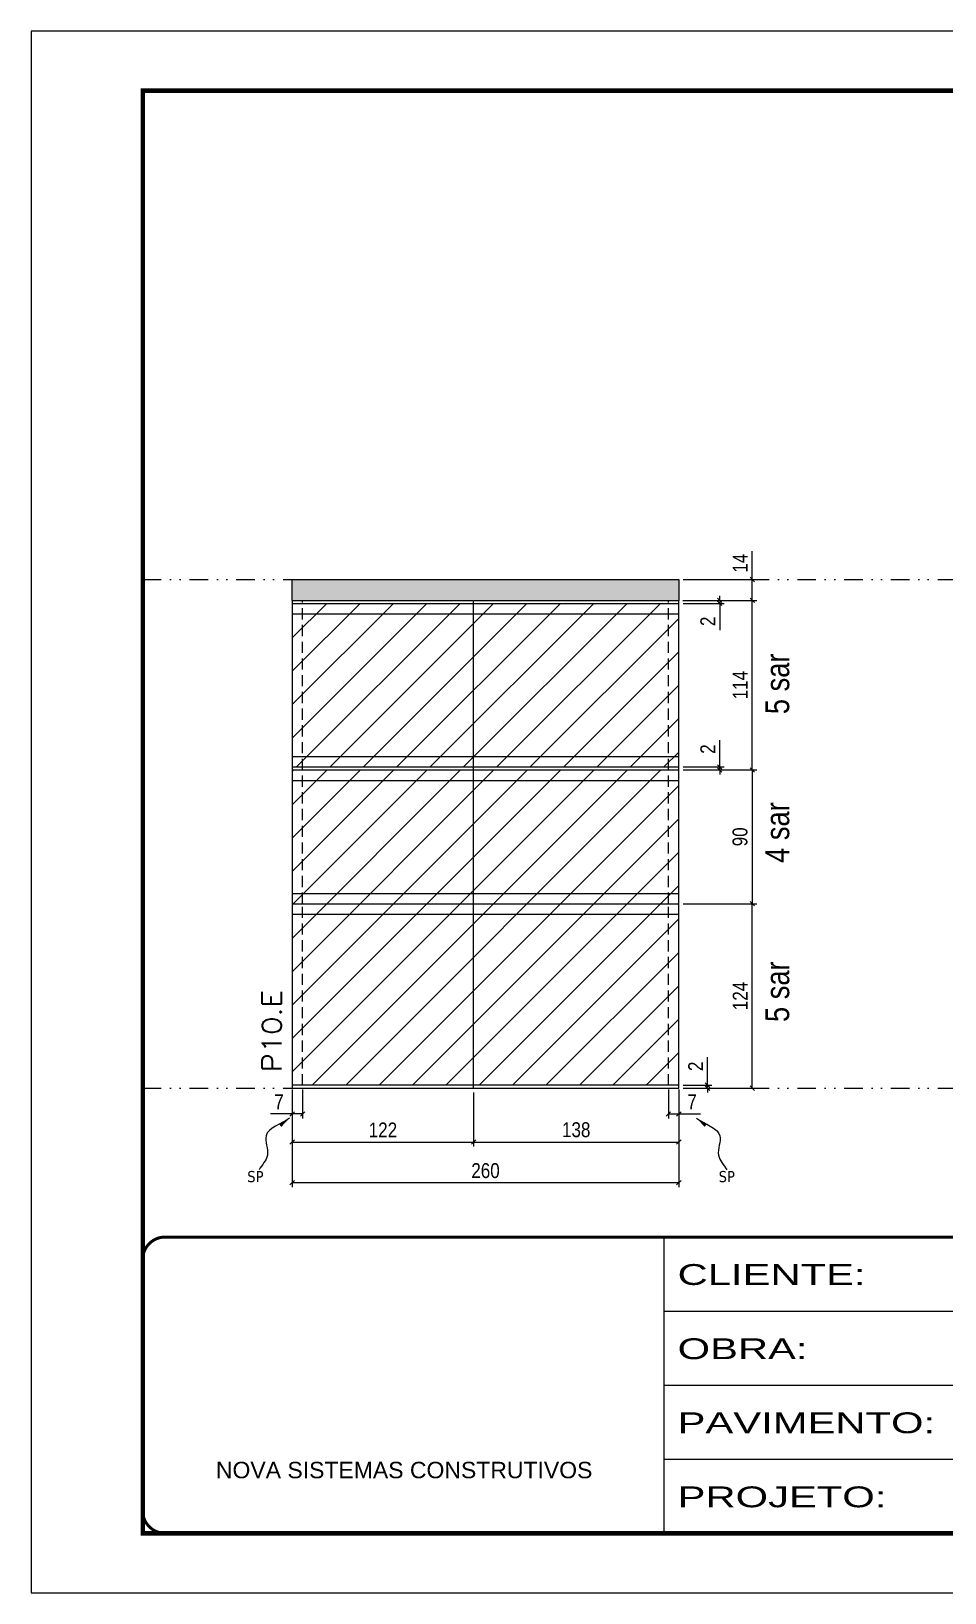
# Model space of a CAD drawing. Extents: x 14400 to 27878, y -21631 to 6985.
# Drawn here: x 14413 to 15028, y -2105 to -1055 of the extents above; entities that cross this region are included whole.
import ezdxf

# ---------------------------------------------------------------- set-up
doc = ezdxf.new("R2010")
doc.units = 0
for name, pattern in [('CONTINUO', [0]), ('DASHED', [0.75, 0.5, -0.25]), ('DIVIDE2', [0.625, 0.25, -0.125, 0, -0.125, 0, -0.125]), ('HIDDEN', [0.375, 0.25, -0.125])]:
    doc.linetypes.add(name, pattern=pattern)
for name, color, linetype in [('COTA', 241, 'Continuous'), ('NOMENCLATURA', 7, 'Continuous'), ('Nível', 160, 'Continuous'), ('Painéis', 200, 'Continuous'), ('SARR_2.2x7', 40, 'Continuous'), ('Sarrafo de Pressão', 42, 'HIDDEN'), ('texto', 7, 'Continuous')]:
    doc.layers.add(name, color=color, linetype=linetype)
for name, color, linetype, lineweight in [('Folhas', 255, 'Continuous', 9), ('Hachura', 251, 'Continuous', 9), ('SARRAFO DE PRESSAO', 251, 'DASHED', 9), ('Texto Seção', 7, 'Continuous', 15)]:
    doc.layers.add(name, color=color, linetype=linetype, lineweight=lineweight)
doc.styles.add('ARIAL', font='arial.ttf')
doc.styles.add('ARIAL_NARROW', font='ARIALN.TTF', dxfattribs={"height": 0.2})
doc.styles.add('COTA TECNICA', font='techl___.ttf', dxfattribs={"height": 10})
doc.styles.add('COTA TECNICA-50', font='techl___.ttf', dxfattribs={"height": 10})
doc.styles.add('REGUA-120', font='ROMANS.shx', dxfattribs={"height": 15})
doc.styles.get("Standard").update_dxf_attribs({"font": 'arial.ttf'})
doc.styles.add('Tecnologia', font='')
doc.styles.get('Tecnologia').set_extended_font_data('Forgotten Futurist')
doc.dimstyles.new('COTA PAINEL-50', dxfattribs={"dimtxt": 10, "dimasz": 3, "dimexe": 3, "dimexo": 3, "dimgap": 3, "dimtad": 1, "dimdec": 1, "dimzin": 12, "dimdsep": 46, "dimtxsty": 'COTA TECNICA-50', "dimblk1": 'OBLIQUE', "dimblk2": 'OBLIQUE', "dimsah": 1, "dimcen": 0.9, "dimclrd": 4, "dimclre": 4, "dimclrt": 240, "dimadec": 1, "dimazin": 3, "dimtfac": 1, "dimtdec": 1, "dimtmove": 0, "dimatfit": 3, "dimfxl": 1, "dimtolj": 1, "dimtzin": 12, "dimarcsym": 0})
doc.dimstyles.new('PAINEL', dxfattribs={"dimtxt": 10, "dimasz": 3, "dimexe": 3, "dimexo": 3, "dimgap": 3, "dimtad": 1, "dimdec": 1, "dimzin": 12, "dimdsep": 46, "dimtxsty": 'COTA TECNICA', "dimblk1": 'OBLIQUE', "dimblk2": 'OBLIQUE', "dimsah": 1, "dimcen": 0.9, "dimclrd": 4, "dimclre": 4, "dimclrt": 240, "dimadec": 1, "dimazin": 3, "dimtfac": 1, "dimtdec": 1, "dimtmove": 0, "dimatfit": 3, "dimfxl": 1, "dimtolj": 1, "dimtzin": 12, "dimarcsym": 0})
doc.dimstyles.get("Standard").update_dxf_attribs({"dimtxt": 0.18, "dimasz": 0.18, "dimexe": 0.18, "dimexo": 0.0625, "dimgap": 0.09, "dimtad": 0, "dimtih": 1, "dimtoh": 1, "dimdec": 4, "dimzin": 0, "dimdsep": 46, "dimtxsty": 'Standard', "dimcen": 0.09, "dimadec": 0, "dimazin": 0, "dimtfac": 1, "dimtdec": 4, "dimtofl": 0, "dimtmove": 0, "dimatfit": 3, "dimfxl": 1, "dimtolj": 1, "dimtzin": 0, "dimarcsym": 0})

# ---------------------------------------------------------------- blocks, each defined once
blk = doc.blocks.new('9999999999')
at = {"color": 30, "linetype": 'CONTINUO'}
for p, q in [((98564.6, 34230.2), (98564.6, 34429.4)), ((98564.6, 34379.6), (99584, 34379.6)), ((98564.6, 34329.8), (99488, 34329.8)), ((98564.6, 34280), (99488, 34280))]:
    blk.add_line(p, q, dxfattribs=at)
at = {"color": 30, "linetype": 'CONTINUO', "const_width": 2}
blk.add_lwpolyline([(99584, 34230.2), (99584, 34414.4, 0.414214), (99569, 34429.4), (98229, 34429.4, 0.414214), (98214, 34414.4), (98214, 34245.2, 0.414214), (98229, 34230.2), (99584, 34230.2)], format="xyb", dxfattribs=at)
at = {"layer": 'Folhas'}
blk.add_lwpolyline([(98139, 34190.2), (99624, 34190.2), (99624, 35240.2), (98139, 35240.2)], close=True, dxfattribs=at)
at = {"layer": 'Folhas', "color": 30, "const_width": 3}
blk.add_lwpolyline([(98214, 34230.2), (99584, 34230.2), (99584, 35200.2), (98214, 35200.2)], close=True, dxfattribs=at)
at = {"color": 7, "linetype": 'Continuous', "ltscale": 5, "style": 'ARIAL'}
blk.add_text('NOVA SISTEMAS CONSTRUTIVOS', height=11.059, dxfattribs=at).set_placement((98263.2, 34267.2))
at = {"layer": 'Folhas', "color": 7, "style": 'Tecnologia', "width": 1.5}
for s, p in [('CLIENTE:', (98573.7, 34397.2)), ('OBRA:', (98573.7, 34347.3)), ('PAVIMENTO:', (98573.7, 34297.5)), ('PROJETO:', (98573.7, 34247.7))]:
    blk.add_text(s, height=14, dxfattribs=at).set_placement(p)
blk = doc.blocks.new('_Oblique')
at = {"color": 0, "linetype": 'ByBlock', "lineweight": -2}
blk.add_line((-0.5, -0.5), (0.5, 0.5), dxfattribs=at)
blk = doc.blocks.new('*D1033')
at = {"layer": 'COTA', "color": 4, "lineweight": -2, "transparency": 16777216}
for p, q in [((14589, -1767), (14589, -1832.6)), ((14849, -1767), (14849, -1832.6)), ((14849, -1829.6), (14589, -1829.6))]:
    blk.add_line(p, q, dxfattribs=at)
at = {"layer": 'Defpoints', "color": 0, "transparency": 16777216}
for p in [(14589, -1764), (14849, -1764), (14589, -1829.6)]:
    blk.add_point(p, dxfattribs=at)
at = {"layer": 'COTA', "color": 4, "lineweight": -2, "transparency": 16777216, "xscale": 3, "yscale": 3, "zscale": 3, "rotation": 180}
blk.add_blockref('_Oblique', (14589, -1829.6), dxfattribs=at)
at = {"layer": 'COTA', "color": 4, "lineweight": -2, "transparency": 16777216, "xscale": 3, "yscale": 3, "zscale": 3}
blk.add_blockref('_Oblique', (14849, -1829.6), dxfattribs=at)
at = {"layer": 'COTA', "color": 240, "transparency": 16777216, "insert": (14719, -1821.5), "char_height": 10, "attachment_point": 5, "style": 'COTA TECNICA'}
blk.add_mtext('\\A1;260', dxfattribs=at)
blk = doc.blocks.new('*D1034')
at = {"layer": 'COTA', "color": 4, "lineweight": -2, "transparency": 16777216}
for p, q in [((14842, -1767), (14842, -1786.3)), ((14849, -1769), (14849, -1786.3)), ((14842, -1783.3), (14849, -1783.3)), ((14849, -1783.3), (14863.7, -1783.3))]:
    blk.add_line(p, q, dxfattribs=at)
at = {"layer": 'Defpoints', "color": 0, "transparency": 16777216}
for p in [(14842, -1764), (14849, -1766), (14849, -1783.3)]:
    blk.add_point(p, dxfattribs=at)
at = {"layer": 'COTA', "color": 4, "lineweight": -2, "transparency": 16777216, "xscale": 3, "yscale": 3, "zscale": 3, "rotation": 180}
blk.add_blockref('_Oblique', (14842, -1783.3), dxfattribs=at)
at = {"layer": 'COTA', "color": 4, "lineweight": -2, "transparency": 16777216, "xscale": 3, "yscale": 3, "zscale": 3}
blk.add_blockref('_Oblique', (14849, -1783.3), dxfattribs=at)
at = {"layer": 'COTA', "color": 240, "transparency": 16777216, "insert": (14857.9, -1775.2), "char_height": 10, "attachment_point": 5, "style": 'COTA TECNICA-50'}
blk.add_mtext('\\A1;7', dxfattribs=at)
blk = doc.blocks.new('*D1035')
at = {"layer": 'COTA', "color": 4, "lineweight": -2, "transparency": 16777216}
for p, q in [((14589, -1769), (14589, -1786.3)), ((14596, -1767), (14596, -1786.3)), ((14589, -1783.3), (14574.3, -1783.3)), ((14596, -1783.3), (14589, -1783.3))]:
    blk.add_line(p, q, dxfattribs=at)
at = {"layer": 'Defpoints', "color": 0, "transparency": 16777216}
for p in [(14589, -1766), (14596, -1764), (14589, -1783.3)]:
    blk.add_point(p, dxfattribs=at)
at = {"layer": 'COTA', "color": 4, "lineweight": -2, "transparency": 16777216, "xscale": 3, "yscale": 3, "zscale": 3, "rotation": 180}
blk.add_blockref('_Oblique', (14589, -1783.3), dxfattribs=at)
at = {"layer": 'COTA', "color": 4, "lineweight": -2, "transparency": 16777216, "xscale": 3, "yscale": 3, "zscale": 3}
blk.add_blockref('_Oblique', (14596, -1783.3), dxfattribs=at)
at = {"layer": 'COTA', "color": 240, "transparency": 16777216, "insert": (14580.1, -1775.2), "char_height": 10, "attachment_point": 5, "style": 'COTA TECNICA-50'}
blk.add_mtext('\\A1;7', dxfattribs=at)
blk = doc.blocks.new('*D1036')
at = {"layer": 'COTA', "color": 4, "lineweight": -2, "transparency": 16777216}
for p, q in [((14868.3, -1764), (14868.3, -1745.2)), ((14852, -1764), (14871.3, -1764)), ((14852, -1766), (14871.3, -1766)), ((14868.3, -1766), (14868.3, -1764)), ((14868.3, -1766), (14868.3, -1769))]:
    blk.add_line(p, q, dxfattribs=at)
at = {"layer": 'Defpoints', "color": 0, "transparency": 16777216}
for p in [(14849, -1764), (14849, -1766), (14868.3, -1766)]:
    blk.add_point(p, dxfattribs=at)
at = {"layer": 'COTA', "color": 4, "lineweight": -2, "transparency": 16777216, "xscale": 3, "yscale": 3, "zscale": 3}
for p, rotation in [((14868.3, -1764), 270), ((14868.3, -1766), 90)]:
    blk.add_blockref('_Oblique', p, dxfattribs=dict(at, rotation=rotation))
at = {"layer": 'COTA', "color": 240, "transparency": 16777216, "insert": (14860.3, -1751.3), "char_height": 10, "attachment_point": 5, "rotation": 90, "style": 'COTA TECNICA-50'}
blk.add_mtext('\\A1;2', dxfattribs=at)
blk = doc.blocks.new('*D1042')
at = {"layer": 'COTA', "color": 4, "linetype": 'ByBlock', "lineweight": -2, "transparency": 16777216}
for p, q in [((14852, -1642), (14901.4, -1642)), ((14898.4, -1766), (14898.4, -1642)), ((14852, -1766), (14901.4, -1766))]:
    blk.add_line(p, q, dxfattribs=at)
at = {"layer": 'Defpoints', "color": 0, "linetype": 'ByBlock', "transparency": 16777216}
for p in [(14849, -1642), (14898.4, -1642), (14849, -1766)]:
    blk.add_point(p, dxfattribs=at)
at = {"layer": 'COTA', "color": 4, "linetype": 'ByBlock', "lineweight": -2, "transparency": 16777216, "xscale": 3, "yscale": 3, "zscale": 3}
for p, rotation in [((14898.4, -1642), 90), ((14898.4, -1766), 270)]:
    blk.add_blockref('_Oblique', p, dxfattribs=dict(at, rotation=rotation))
at = {"layer": 'COTA', "color": 240, "linetype": 'ByBlock', "transparency": 16777216, "insert": (14890.3, -1704), "char_height": 10, "attachment_point": 5, "rotation": 90, "style": 'COTA TECNICA'}
blk.add_mtext('\\A1;124', dxfattribs=at)
blk = doc.blocks.new('*D1043')
at = {"layer": 'COTA', "color": 4, "linetype": 'ByBlock', "lineweight": -2, "transparency": 16777216}
for p, q in [((14852, -1642), (14901.4, -1642)), ((14898.4, -1766), (14898.4, -1642)), ((14852, -1766), (14901.4, -1766))]:
    blk.add_line(p, q, dxfattribs=at)
at = {"layer": 'Defpoints', "color": 0, "linetype": 'ByBlock', "transparency": 16777216}
for p in [(14849, -1642), (14898.4, -1642), (14849, -1766)]:
    blk.add_point(p, dxfattribs=at)
at = {"layer": 'COTA', "color": 4, "linetype": 'ByBlock', "lineweight": -2, "transparency": 16777216, "xscale": 3, "yscale": 3, "zscale": 3}
for p, rotation in [((14898.4, -1642), 90), ((14898.4, -1766), 270)]:
    blk.add_blockref('_Oblique', p, dxfattribs=dict(at, rotation=rotation))
at = {"layer": 'COTA', "color": 240, "linetype": 'ByBlock', "transparency": 16777216, "insert": (14890.3, -1704), "char_height": 10, "attachment_point": 5, "rotation": 90, "style": 'COTA TECNICA'}
blk.add_mtext('\\A1;124', dxfattribs=at)
blk = doc.blocks.new('*D1044')
at = {"layer": 'COTA', "color": 4, "lineweight": -2, "transparency": 16777216}
for p, q in [((14711, -1769), (14711, -1805.2)), ((14849, -1769), (14849, -1805.2)), ((14711, -1802.2), (14849, -1802.2))]:
    blk.add_line(p, q, dxfattribs=at)
at = {"layer": 'Defpoints', "color": 0, "transparency": 16777216}
for p in [(14711, -1766), (14849, -1766), (14849, -1802.2)]:
    blk.add_point(p, dxfattribs=at)
at = {"layer": 'COTA', "color": 4, "lineweight": -2, "transparency": 16777216, "xscale": 3, "yscale": 3, "zscale": 3, "rotation": 180}
blk.add_blockref('_Oblique', (14711, -1802.2), dxfattribs=at)
at = {"layer": 'COTA', "color": 4, "lineweight": -2, "transparency": 16777216, "xscale": 3, "yscale": 3, "zscale": 3}
blk.add_blockref('_Oblique', (14849, -1802.2), dxfattribs=at)
at = {"layer": 'COTA', "color": 240, "transparency": 16777216, "insert": (14780, -1794), "char_height": 10, "attachment_point": 5, "style": 'COTA TECNICA'}
blk.add_mtext('\\A1;138', dxfattribs=at)
blk = doc.blocks.new('*D1045')
at = {"layer": 'COTA', "color": 4, "lineweight": -2, "transparency": 16777216}
for p, q in [((14589, -1769), (14589, -1805.2)), ((14711, -1769), (14711, -1805.2)), ((14589, -1802.2), (14711, -1802.2))]:
    blk.add_line(p, q, dxfattribs=at)
at = {"layer": 'Defpoints', "color": 0, "transparency": 16777216}
for p in [(14589, -1766), (14711, -1766), (14711, -1802.2)]:
    blk.add_point(p, dxfattribs=at)
at = {"layer": 'COTA', "color": 4, "lineweight": -2, "transparency": 16777216, "xscale": 3, "yscale": 3, "zscale": 3, "rotation": 180}
blk.add_blockref('_Oblique', (14589, -1802.2), dxfattribs=at)
at = {"layer": 'COTA', "color": 4, "lineweight": -2, "transparency": 16777216, "xscale": 3, "yscale": 3, "zscale": 3}
blk.add_blockref('_Oblique', (14711, -1802.2), dxfattribs=at)
at = {"layer": 'COTA', "color": 240, "transparency": 16777216, "insert": (14650, -1794.1), "char_height": 10, "attachment_point": 5, "style": 'COTA TECNICA'}
blk.add_mtext('\\A1;122', dxfattribs=at)
blk = doc.blocks.new('*D1051')
at = {"layer": 'COTA', "color": 4, "lineweight": -2, "transparency": 16777216}
for p, q in [((14851.8, -1438), (14901.4, -1438)), ((14898.4, -1552), (14898.4, -1438)), ((14852, -1552), (14901.4, -1552))]:
    blk.add_line(p, q, dxfattribs=at)
at = {"layer": 'Defpoints', "color": 0, "transparency": 16777216}
for p in [(14848.8, -1438), (14898.4, -1438), (14849, -1552)]:
    blk.add_point(p, dxfattribs=at)
at = {"layer": 'COTA', "color": 4, "lineweight": -2, "transparency": 16777216, "xscale": 3, "yscale": 3, "zscale": 3}
for p, rotation in [((14898.4, -1438), 90), ((14898.4, -1552), 270)]:
    blk.add_blockref('_Oblique', p, dxfattribs=dict(at, rotation=rotation))
at = {"layer": 'COTA', "color": 240, "transparency": 16777216, "insert": (14890.3, -1495), "char_height": 10, "attachment_point": 5, "rotation": 90, "style": 'COTA TECNICA'}
blk.add_mtext('\\A1;114', dxfattribs=at)
blk = doc.blocks.new('*D1057')
at = {"layer": 'COTA', "color": 4, "lineweight": -2, "transparency": 16777216}
for p, q in [((14852, -1552), (14901.4, -1552)), ((14898.4, -1552), (14898.4, -1642)), ((14852, -1642), (14901.4, -1642))]:
    blk.add_line(p, q, dxfattribs=at)
at = {"layer": 'Defpoints', "color": 0, "transparency": 16777216}
for p in [(14849, -1552), (14849, -1642), (14898.4, -1642)]:
    blk.add_point(p, dxfattribs=at)
at = {"layer": 'COTA', "color": 4, "lineweight": -2, "transparency": 16777216, "xscale": 3, "yscale": 3, "zscale": 3}
for p, rotation in [((14898.4, -1552), 90), ((14898.4, -1642), 270)]:
    blk.add_blockref('_Oblique', p, dxfattribs=dict(at, rotation=rotation))
at = {"layer": 'COTA', "color": 240, "transparency": 16777216, "insert": (14890.2, -1597), "char_height": 10, "attachment_point": 5, "rotation": 90, "style": 'COTA TECNICA'}
blk.add_mtext('\\A1;90', dxfattribs=at)
blk = doc.blocks.new('*D1957')
at = {"layer": 'COTA', "color": 4, "lineweight": -2, "transparency": 16777216}
for p, q in [((14898.4, -1424), (14898.4, -1404.9)), ((14852, -1424), (14901.4, -1424)), ((14898.4, -1438), (14898.4, -1424)), ((14852, -1438), (14901.4, -1438))]:
    blk.add_line(p, q, dxfattribs=at)
at = {"layer": 'Defpoints', "color": 0, "transparency": 16777216}
for p in [(14849, -1424), (14898.4, -1424), (14849, -1438)]:
    blk.add_point(p, dxfattribs=at)
at = {"layer": 'COTA', "color": 4, "lineweight": -2, "transparency": 16777216, "xscale": 3, "yscale": 3, "zscale": 3}
for p, rotation in [((14898.4, -1424), 90), ((14898.4, -1438), 270)]:
    blk.add_blockref('_Oblique', p, dxfattribs=dict(at, rotation=rotation))
at = {"layer": 'COTA', "color": 240, "transparency": 16777216, "insert": (14890.3, -1413), "char_height": 10, "attachment_point": 5, "rotation": 90, "style": 'COTA TECNICA'}
blk.add_mtext('\\A1;14', dxfattribs=at)
blk = doc.blocks.new('*D2278')
at = {"layer": 'COTA', "color": 4, "lineweight": -2, "transparency": 16777216}
for p, q in [((14852, -1438), (14879.5, -1438)), ((14876.5, -1438), (14876.5, -1435)), ((14876.5, -1438), (14876.5, -1440)), ((14852, -1440), (14879.5, -1440)), ((14876.5, -1440), (14876.5, -1458.1))]:
    blk.add_line(p, q, dxfattribs=at)
at = {"layer": 'Defpoints', "color": 0, "transparency": 16777216}
for p in [(14849, -1438), (14849, -1440), (14876.5, -1440)]:
    blk.add_point(p, dxfattribs=at)
at = {"layer": 'COTA', "color": 4, "lineweight": -2, "transparency": 16777216, "xscale": 3, "yscale": 3, "zscale": 3}
for p, rotation in [((14876.5, -1438), 270), ((14876.5, -1440), 90)]:
    blk.add_blockref('_Oblique', p, dxfattribs=dict(at, rotation=rotation))
at = {"layer": 'COTA', "color": 240, "transparency": 16777216, "insert": (14868.5, -1452.1), "char_height": 10, "attachment_point": 5, "rotation": 90, "style": 'COTA TECNICA'}
blk.add_mtext('\\A1;2', dxfattribs=at)
blk = doc.blocks.new('*D2279')
at = {"layer": 'COTA', "color": 4, "lineweight": -2, "transparency": 16777216}
for p, q in [((14876.5, -1550), (14876.5, -1531.9)), ((14852, -1550), (14879.5, -1550)), ((14852, -1552), (14879.5, -1552)), ((14876.5, -1552), (14876.5, -1550)), ((14876.5, -1552), (14876.5, -1555))]:
    blk.add_line(p, q, dxfattribs=at)
at = {"layer": 'Defpoints', "color": 0, "transparency": 16777216}
for p in [(14849, -1550), (14849, -1552), (14876.5, -1550)]:
    blk.add_point(p, dxfattribs=at)
at = {"layer": 'COTA', "color": 4, "lineweight": -2, "transparency": 16777216, "xscale": 3, "yscale": 3, "zscale": 3}
for p, rotation in [((14876.5, -1550), 270), ((14876.5, -1552), 90)]:
    blk.add_blockref('_Oblique', p, dxfattribs=dict(at, rotation=rotation))
at = {"layer": 'COTA', "color": 240, "transparency": 16777216, "insert": (14868.5, -1538), "char_height": 10, "attachment_point": 5, "rotation": 90, "style": 'COTA TECNICA'}
blk.add_mtext('\\A1;2', dxfattribs=at)

msp = doc.modelspace()

# ---------------------------------------------------------------- hatches: boundary and pattern name
at = {"layer": 'COTA'}
h = msp.add_hatch(dxfattribs=at)
h.set_pattern_fill('AR-CONC', color=256, scale=0.03)
h.set_pattern_definition([(50, (0, 2), (5.4655401, -0.4781726), [0.5715, -6.2865]), (355, (0, 2), (-1.0573026, 5.7317054), [0.4572, -5.0292175]), (100.451445, (0.4555, 1.96), (4.4082374, 5.2535326), [0.4857003, -5.3427073]), (46.1842, (0, 3.524), (8.1323712, -1.2612698), [0.85725, -9.42975]), (96.63556, (0.678, 3.419), (7.122124, 7.4227837), [0.7285507, -8.0140682]), (351.18415, (0, 3.524), (7.122124, 7.4227837), [0.685799, -7.543792]), (21, (0.762, 3.143), (4.5484317, -3.067956), [0.5715, -6.2865]), (326, (0.762, 3.143), (1.8540609, 5.525639), [0.4572, -5.0292]), (71.451445, (1.141, 2.8873), (6.4024926, 2.457683), [0.4857003, -5.3426981]), (37.5, (0, 2), (0.0926581, 2.53665117), [0, -4.96824, 0, -5.1054, 0, -5.04825]), (7.5, (0, 2), (2.0045899, 3.00541724), [0, -2.91084, 0, -4.85394, 0, -1.92405]), (327.5, (-1.6993, 2), (4.06771786, -0.17186232), [0, -1.905, 0, -5.9436, 0, -7.8867]), (317.5, (-2.4613, 2), (4.4438754, 0.7627947), [0, -2.4765, 0, -3.94716, 0, -5.6007])])
h.paths.add_polyline_path([(14589.01, -1424.02), (14589.01, -1438.02), (14849.01, -1438.02), (14849.01, -1424.02)])
at = {"layer": 'Hachura'}
h = msp.add_hatch(dxfattribs=at)
h.set_pattern_fill('ANSI31', color=256, scale=5)
h.paths.add_polyline_path([(14589.01, -1552.02), (14589.01, -1642.02), (14711.01, -1642.02), (14711.01, -1552.02)])
h.paths.add_polyline_path([(14711.01, -1642.02), (14589.01, -1642.02), (14589.01, -1764.02), (14711.01, -1764.02)])
h.paths.add_polyline_path([(14849.01, -1764.02), (14849.01, -1642.02), (14711.01, -1642.02), (14711.01, -1764.02)])
h.paths.add_polyline_path([(14849.01, -1642.02), (14849.01, -1552.02), (14711.01, -1552.02), (14711.01, -1642.02)])
h.paths.add_polyline_path([(15066.66, -1642.02), (15066.66, -1764.02), (15292.66, -1764.02), (15292.66, -1642.02)])
h.paths.add_polyline_path([(15292.66, -1642.02), (15292.66, -1534.02), (15066.66, -1534.02), (15066.66, -1642.02)])
h.paths.add_polyline_path([(15292.66, -1498.02), (15292.66, -1424.02), (15100.66, -1424.02), (15100.66, -1488.02), (15066.66, -1488.02), (15066.66, -1498.02)])
h.paths.add_polyline_path([(15479.81, -1424.02), (15479.81, -1498.02), (15705.81, -1498.02), (15705.81, -1488.02), (15671.81, -1488.02), (15671.81, -1424.02)])
h.paths.add_polyline_path([(15705.81, -1642.02), (15705.81, -1534.02), (15479.81, -1534.02), (15479.81, -1642.02)])
h.paths.add_polyline_path([(15705.81, -1764.02), (15705.81, -1642.02), (15479.81, -1642.02), (15479.81, -1764.02)])
h = msp.add_hatch(dxfattribs=at)
h.set_pattern_fill('ANSI31', color=256, scale=5)
h.paths.add_polyline_path([(14711.01, -1440.02), (14589.01, -1440.02), (14589.01, -1550.02), (14711.01, -1550.02)])
h.paths.add_polyline_path([(14849.01, -1440.02), (14711.01, -1440.02), (14711.01, -1550.02), (14849.01, -1550.02)])
h.paths.add_polyline_path([(15292.66, -1500.02), (15066.66, -1500.02), (15066.66, -1534.02), (15292.66, -1534.02)])
h.paths.add_polyline_path([(15705.81, -1498.02), (15479.81, -1498.02), (15479.81, -1532.02), (15705.81, -1532.02)])

# ---------------------------------------------------------------- linework, layer by layer
at = {"layer": 'COTA'}
for p, q in [((14589.01, -1438.02), (14589.01, -1424.02)), ((14589.01, -1424.02), (14849.01, -1424.02)), ((14849.01, -1424.02), (14849.01, -1438.02))]:
    msp.add_line(p, q, dxfattribs=at)
at = {"layer": 'Nível', "color": 4, "linetype": 'DIVIDE2', "ltscale": 50}
for p, q in [((14488.47, -1424.02), (15858.47, -1424.02)), ((14488.47, -1766.02), (15858.47, -1766.02))]:
    msp.add_line(p, q, dxfattribs=at)
at = {"layer": 'Painéis'}
for p, q in [((14589.01, -1438.02), (14589.01, -1764.02)), ((14589.01, -1438.02), (14849.01, -1438.02)), ((14711.01, -1766.02), (14711.01, -1438.02)), ((14849.01, -1764.02), (14849.01, -1438.02)), ((14589.01, -1440.02), (14849.01, -1440.02)), ((14589.01, -1550.02), (14849.01, -1550.02)), ((14589.01, -1552.02), (14849.01, -1552.02)), ((14589.01, -1642.02), (14849.01, -1642.02))]:
    msp.add_line(p, q, dxfattribs=at)
msp.add_lwpolyline([(14849.01, -1764.02), (14589.01, -1764.02), (14589.01, -1766.02), (14849.01, -1766.02)], close=True, dxfattribs=at)
at = {"layer": 'SARR_2.2x7'}
for p, q in [((14589.01, -1447.02), (14849.01, -1447.02)), ((14589.01, -1543.02), (14849.01, -1543.02)), ((14589.01, -1559.02), (14849.01, -1559.02)), ((14589.01, -1635.02), (14849.01, -1635.02)), ((14589.01, -1649.02), (14849.01, -1649.02))]:
    msp.add_line(p, q, dxfattribs=at)
at = {"layer": 'Sarrafo de Pressão', "ltscale": 30}
for p, q in [((14596.01, -1552.02), (14596.01, -1438.02)), ((14842.01, -1552.02), (14842.01, -1438.02)), ((14596.01, -1642.02), (14596.01, -1552.02)), ((14842.01, -1642.02), (14842.01, -1552.02)), ((14596.01, -1764.02), (14596.01, -1642.02)), ((14842.01, -1764.02), (14842.01, -1642.02))]:
    msp.add_line(p, q, dxfattribs=at)

# ---------------------------------------------------------------- block references
at = {"layer": 'SARRAFO DE PRESSAO', "color": 6, "linetype": 'ByBlock'}
msp.add_blockref('9999999999', (-83725.51, -36295.5), dxfattribs=at)

# ---------------------------------------------------------------- texts
at = {"layer": 'NOMENCLATURA', "style": 'ARIAL_NARROW'}
for s, p in [('5 sar', (14923.25, -1514.5)), ('4 sar', (14923.25, -1614.5)), ('5 sar', (14923.25, -1721.5))]:
    msp.add_text(s, height=16, rotation=90, dxfattribs=at).set_placement(p)
at = {"layer": 'texto', "color": 0, "char_height": 7.5, "attachment_point": 5}
for insert in [(14564.23, -1825.51), (14881.26, -1825.51)]:
    msp.add_mtext('{\\fTahoma|b0|i0|c0|p34;\\C4;SP}', dxfattribs=dict(at, insert=insert))
at = {"layer": 'Texto Seção', "style": 'REGUA-120', "width": 1.1}
msp.add_text('P10.E', height=13, rotation=90, dxfattribs=at).set_placement((14581.76, -1755.25))

# ---------------------------------------------------------------- dimensions: what is measured, and where the dimension line sits
at = {"layer": 'COTA'}
for base, p1, p2, angle, dimstyle, picture, middle in [((14898.38, -1424.02), (14849.01, -1438.02), (14849.01, -1424.02), 90, 'PAINEL', '*D1957', (14890.3, -1412.96)), ((14898.38, -1438.02), (14849.01, -1552.02), (14848.78, -1438.02), 90, 'PAINEL', '*D1051', (14890.3, -1495.02)), ((14876.49, -1440.02), (14849.01, -1438.02), (14849.01, -1440.02), 90, 'PAINEL', '*D2278', (14868.49, -1452.07)), ((14876.49, -1550.02), (14849.01, -1552.02), (14849.01, -1550.02), 90, 'PAINEL', '*D2279', (14868.49, -1537.96)), ((14898.38, -1642.02), (14849.01, -1552.02), (14849.01, -1642.02), 90, 'PAINEL', '*D1057', (14890.25, -1597.02)), ((14589.01, -1783.26), (14596.01, -1764.02), (14589.01, -1766.02), 180, 'COTA PAINEL-50', '*D1035', (14580.15, -1775.18))]:
    dim = msp.add_linear_dim(base=base, p1=p1, p2=p2, angle=angle, dimstyle=dimstyle, dxfattribs=at)
    dim.commit()
    dim.dimension.update_dxf_attribs({"geometry": picture, "text_midpoint": middle})
at = {"layer": 'COTA', "linetype": 'ByBlock'}
for picture in ['*D1042', '*D1043']:
    dim = msp.add_aligned_dim(p1=(14849.01, -1766.02), p2=(14849.01, -1642.02), distance=-49.37, dimstyle='PAINEL', dxfattribs=at)
    dim.commit()
    dim.dimension.update_dxf_attribs({"geometry": picture, "text_midpoint": (14890.3, -1704.02)})
at = {"layer": 'COTA'}
dim = msp.add_linear_dim(base=(14868.27, -1766.02), p1=(14849.01, -1764.02), p2=(14849.01, -1766.02), angle=90, dimstyle='COTA PAINEL-50', dxfattribs=at)
dim.commit()
dim.dimension.update_dxf_attribs({"geometry": '*D1036', "text_midpoint": (14868.27, -1751.27), "dimtype": 160})
dim = msp.add_linear_dim(base=(14589.01, -1829.63), p1=(14849.01, -1764.02), p2=(14589.01, -1764.02), angle=180, dimstyle='PAINEL', override={"dimarcsym": 2}, dxfattribs=at)
dim.commit()
dim.dimension.update_dxf_attribs({"geometry": '*D1033', "text_midpoint": (14719.01, -1821.53)})
for base, p1, p2, dimstyle, picture, middle in [((14711.01, -1802.2), (14589.01, -1766.02), (14711.01, -1766.02), 'PAINEL', '*D1045', (14650.01, -1794.14)), ((14849.01, -1783.26), (14842.01, -1764.02), (14849.01, -1766.02), 'COTA PAINEL-50', '*D1034', (14857.88, -1775.18))]:
    dim = msp.add_linear_dim(base=base, p1=p1, p2=p2, dimstyle=dimstyle, dxfattribs=at)
    dim.commit()
    dim.dimension.update_dxf_attribs({"geometry": picture, "text_midpoint": middle})
dim = msp.add_linear_dim(base=(14849.01, -1802.2), p1=(14711.01, -1766.02), p2=(14849.01, -1766.02), dimstyle='PAINEL', override={"dimtmove": 1}, dxfattribs=at)
dim.commit()
dim.dimension.update_dxf_attribs({"geometry": '*D1044', "text_midpoint": (14780.01, -1793.95)})

# ---------------------------------------------------------------- leaders
at = {"layer": 'COTA', "path_type": 1}
for points in [[(14587.18, -1786.2), (14571.4, -1798.03), (14572.32, -1811.04), (14566.77, -1820.82)], [(14860.84, -1786.2), (14876.62, -1798.03), (14875.7, -1811.04), (14881.25, -1820.82)]]:
    msp.add_leader(points, dimstyle='Standard', override={"dimasz": 8}, dxfattribs=at)

doc.saveas('drawing.dxf')
